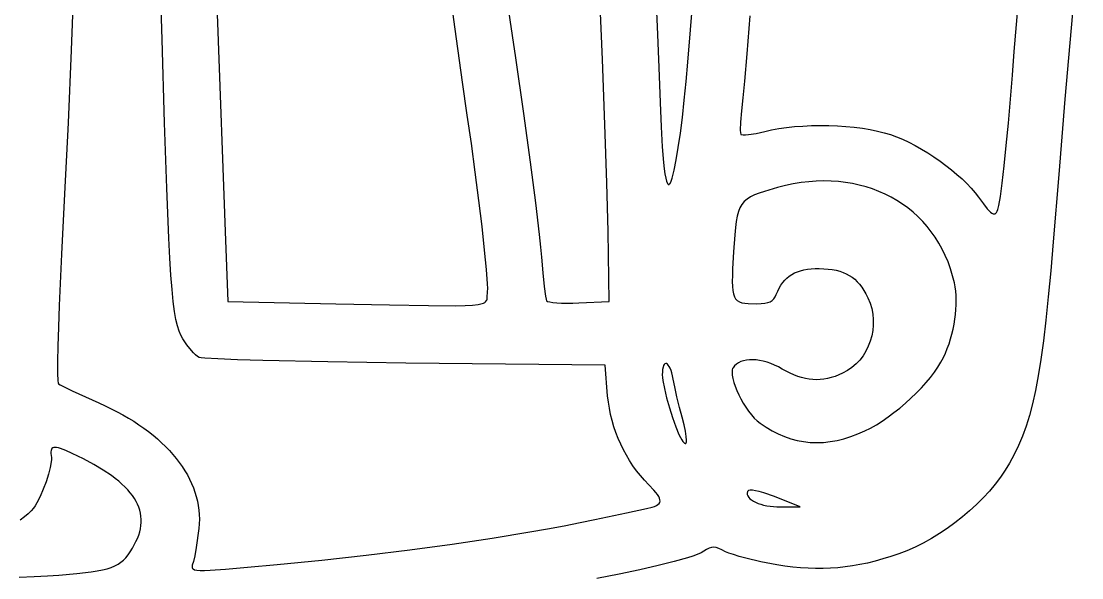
# Model space of a CAD drawing. Extents: x 45 to 4224, y -5292 to 395.
# Drawn here: x 3162 to 4155, y -4362 to -3841 of the extents above; entities that cross this region are included whole.
import ezdxf

# ---------------------------------------------------------------- set-up
doc = ezdxf.new("R2010")
doc.units = 0

msp = doc.modelspace()

# ---------------------------------------------------------------- linework, layer by layer
at = {"layer": 'Layer 1'}
for p, q in [((4154.87272, -3740.20377), (4143.561815, -3861.101995)), ((3785.976885, -3878.962545), (3796.295585, -3753.946545)), ((3343.246876, -3781.862336), (3345.742848, -3842.139205)), ((3211.3031, -3806.33441), (3208.835035, -3867.763205)), ((3293.85303, -3857.92781), (3292.35002, -3806.896154)), ((3755.261641, -3802.95207), (3757.358422, -3845.69982)), ((4091.571, -3869.04042), (4096.978419, -3804.696995)), ((3615.960626, -3816.795001), (3624.674043, -3875.043357)), ((3706.160171, -3876.69928), (3703.427008, -3812.58537)), ((3569.67962, -3857.13432), (3564.969821, -3823.040272)), ((3345.742848, -3842.139205), (3352.98582, -4037.71155)), ((3844.079831, -3835.615118), (3841.335037, -3871.371176)), ((3757.358422, -3845.69982), (3759.018024, -3883.945508)), ((3296.202509, -3935.714622), (3293.85303, -3857.92781)), ((3575.235873, -3897.76437), (3569.67962, -3857.13432)), ((4143.561815, -3861.101995), (4138.997742, -3913.687883)), ((3208.835035, -3867.763205), (3205.846068, -3935.814922)), ((3841.335037, -3871.371176), (3839.176251, -3896.783657)), ((4089.947858, -3891.232206), (4091.571, -3869.04042)), ((3624.674043, -3875.043357), (3632.238695, -3927.231595)), ((3708.474755, -3937.427339), (3706.160171, -3876.69928)), ((3784.41805, -3897.276238), (3785.976885, -3878.962545)), ((3759.018024, -3883.945508), (3760.179985, -3916.665945)), ((4088.110767, -3913.819292), (4089.947858, -3891.232206)), ((3579.6015, -3928.57182), (3575.235873, -3897.76437)), ((3782.733648, -3914.594623), (3784.41805, -3897.276238)), ((3839.176251, -3896.783657), (3837.570915, -3912.29902)), ((3760.179985, -3916.665945), (3761.129539, -3939.480049)), ((3780.946931, -3930.740969), (3782.733648, -3914.594623)), ((3837.570915, -3912.29902), (3836.256264, -3924.608329)), ((4086.143446, -3936.006379), (4088.110767, -3913.819292)), ((4138.997742, -3913.687883), (4133.243015, -3984.132995)), ((3583.431499, -3955.151648), (3579.6015, -3928.57182)), ((3632.238695, -3927.231595), (3638.556912, -3972.66674)), ((3779.081152, -3945.538545), (3780.946931, -3930.740969)), ((3836.256264, -3924.608329), (3835.3881, -3935.16892)), ((3205.846068, -3935.814922), (3202.708266, -4002.229633)), ((3298.286889, -3996.976835), (3296.202509, -3935.714622)), ((3710.249839, -3992.016225), (3708.474755, -3937.427339)), ((3761.129539, -3939.480049), (3762.195365, -3958.23859)), ((3835.3881, -3935.16892), (3835.115248, -3942.827386)), ((3864.502725, -3942.532399), (3871.281286, -3941.254667)), ((3871.281286, -3941.254667), (3878.470285, -3940.212967)), ((3878.470285, -3940.212967), (3885.99589, -3939.404392)), ((3885.99589, -3939.404392), (3893.784268, -3938.826036)), ((3893.784268, -3938.826036), (3901.761588, -3938.474991)), ((3901.761588, -3938.474991), (3909.854017, -3938.348352)), ((3909.854017, -3938.348352), (3917.987723, -3938.44321)), ((3917.987723, -3938.44321), (3926.088872, -3938.75666)), ((3926.088872, -3938.75666), (3934.083633, -3939.285794)), ((3934.083633, -3939.285794), (3941.898174, -3940.027705)), ((3941.898174, -3940.027705), (3949.458662, -3940.979488)), ((3949.458662, -3940.979488), (3956.691264, -3942.138234)), ((4084.129613, -3956.99817), (4086.143446, -3936.006379)), ((3777.159566, -3958.810621), (3779.081152, -3945.538545)), ((3835.115248, -3942.827386), (3835.248573, -3945.207882)), ((3835.248573, -3945.207882), (3835.586535, -3946.43032)), ((3835.586535, -3946.43032), (3835.844949, -3946.695711)), ((3835.844949, -3946.695711), (3836.314398, -3946.897733)), ((3836.314398, -3946.897733), (3837.837561, -3947.11865)), ((3837.837561, -3947.11865), (3840.058356, -3947.107023)), ((3840.058356, -3947.107023), (3842.879116, -3946.876804)), ((3842.879116, -3946.876804), (3849.929856, -3945.816404)), ((3849.929856, -3945.816404), (3858.208435, -3944.04907)), ((3858.208435, -3944.04907), (3864.502725, -3942.532399)), ((3956.691264, -3942.138234), (3963.522148, -3943.501038)), ((3963.522148, -3943.501038), (3969.877483, -3945.064992)), ((3969.877483, -3945.064992), (3975.683435, -3946.82719)), ((3975.683435, -3946.82719), (3981.341322, -3948.877744)), ((3981.341322, -3948.877744), (3987.125365, -3951.288159)), ((3987.125365, -3951.288159), (3992.994288, -3954.027624)), ((3587.098718, -3982.112828), (3583.431499, -3955.151648)), ((3762.195365, -3958.23859), (3763.382114, -3972.978774)), ((3775.205423, -3970.380467), (3777.159566, -3958.810621)), ((3992.994288, -3954.027624), (3998.906813, -3957.065327)), ((3998.906813, -3957.065327), (4004.821665, -3960.370455)), ((4004.821665, -3960.370455), (4010.697566, -3963.912196)), ((4082.152983, -3975.999367), (4084.129613, -3956.99817)), ((3773.241979, -3980.071352), (3775.205423, -3970.380467)), ((4010.697566, -3963.912196), (4016.49324, -3967.659738)), ((4016.49324, -3967.659738), (4022.16741, -3971.58227)), ((3638.556912, -3972.66674), (3643.531026, -4010.655814)), ((3763.382114, -3972.978774), (3764.022288, -3978.85361)), ((3764.022288, -3978.85361), (3764.694436, -3983.737808)), ((3771.292485, -3987.706545), (3773.241979, -3980.071352)), ((4022.16741, -3971.58227), (4027.6788, -3975.648979)), ((4027.6788, -3975.648979), (4032.986132, -3979.829053)), ((4032.986132, -3979.829053), (4038.048131, -3984.09168)), ((4080.297277, -3992.214673), (4082.152983, -3975.999367)), ((3590.477582, -4008.42287), (3587.098718, -3982.112828)), ((3764.694436, -3983.737808), (3765.399141, -3987.636019)), ((3765.399141, -3987.636019), (3766.136984, -3990.552895)), ((3766.136984, -3990.552895), (3766.908545, -3992.493086)), ((3769.431357, -3992.500058), (3770.343608, -3990.580017)), ((3770.343608, -3990.580017), (3771.292485, -3987.706545)), ((3899.233307, -3990.995949), (3892.059242, -3991.848366)), ((3906.323074, -3990.474906), (3899.233307, -3990.995949)), ((3913.320258, -3990.280878), (3906.323074, -3990.474906)), ((3920.216575, -3990.409505), (3913.320258, -3990.280878)), ((3927.003741, -3990.856426), (3920.216575, -3990.409505)), ((3933.673471, -3991.617281), (3927.003741, -3990.856426)), ((4038.048131, -3984.09168), (4042.823519, -3988.406048)), ((4042.823519, -3988.406048), (4047.271021, -3992.741345)), ((4133.243015, -3984.132995), (4128.172009, -4047.396483)), ((3300.250346, -4043.86781), (3298.286889, -3996.976835)), ((3711.3645, -4037.71262), (3710.249839, -3992.016225)), ((3766.908545, -3992.493086), (3767.307152, -3993.098379)), ((3767.307152, -3993.098379), (3767.714407, -3993.461243)), ((3767.714407, -3993.461243), (3768.130382, -3993.582263)), ((3768.130382, -3993.582263), (3768.55515, -3993.462017)), ((3768.55515, -3993.462017), (3768.988784, -3993.101089)), ((3768.988784, -3993.101089), (3769.431357, -3992.500058)), ((3857.759801, -3999.989982), (3852.723864, -4001.653161)), ((3870.1141, -3996.43747), (3857.759801, -3999.989982)), ((3877.491354, -3994.564767), (3870.1141, -3996.43747)), ((3884.809163, -3993.036519), (3877.491354, -3994.564767)), ((3892.059242, -3991.848366), (3884.809163, -3993.036519)), ((3940.217481, -3992.687711), (3933.673471, -3991.617281)), ((3946.627486, -3994.063354), (3940.217481, -3992.687711)), ((3952.895204, -3995.73985), (3946.627486, -3994.063354)), ((3959.012348, -3997.712841), (3952.895204, -3995.73985)), ((3964.970635, -3999.977964), (3959.012348, -3997.712841)), ((3970.76178, -4002.530861), (3964.970635, -3999.977964)), ((4047.271021, -3992.741345), (4051.349358, -3997.066759)), ((4051.349358, -3997.066759), (4055.017255, -4001.351478)), ((4078.64621, -4004.84879), (4080.297277, -3992.214673)), ((3202.708266, -4002.229633), (3199.7937, -4058.74741)), ((3593.442518, -4033.049282), (3590.477582, -4008.42287)), ((3643.531026, -4010.655814), (3647.063368, -4040.505841)), ((3838.858816, -4009.491838), (3836.677362, -4012.16367)), ((3841.49722, -4007.188005), (3838.858816, -4009.491838)), ((3844.649547, -4005.169038), (3841.49722, -4007.188005)), ((3848.37277, -4003.351801), (3844.649547, -4005.169038)), ((3852.723864, -4001.653161), (3848.37277, -4003.351801)), ((3976.3775, -4005.36717), (3970.76178, -4002.530861)), ((3981.80951, -4008.482532), (3976.3775, -4005.36717)), ((3987.049525, -4011.872587), (3981.80951, -4008.482532)), ((4055.017255, -4001.351478), (4058.233435, -4005.56469)), ((4058.233435, -4005.56469), (4062.714562, -4011.748804)), ((4077.2835, -4013.10642), (4078.64621, -4004.84879)), ((3833.45741, -4018.943872), (3832.304964, -4023.218512)), ((3834.895885, -4015.286637), (3833.45741, -4018.943872)), ((3836.677362, -4012.16367), (3834.895885, -4015.286637)), ((3992.089261, -4015.532974), (3987.049525, -4011.872587)), ((3996.920434, -4019.459333), (3992.089261, -4015.532974)), ((4001.53476, -4023.647305), (3996.920434, -4019.459333)), ((4062.714562, -4011.748804), (4066.400382, -4016.342323)), ((4066.400382, -4016.342323), (4067.975574, -4018.057144)), ((4067.975574, -4018.057144), (4069.388566, -4019.391755)), ((4069.388566, -4019.391755), (4070.651567, -4020.351972)), ((4070.651567, -4020.351972), (4071.776785, -4020.943606)), ((4071.776785, -4020.943606), (4072.77643, -4021.172472)), ((4073.66271, -4021.044382), (4074.447835, -4020.56515)), ((4074.447835, -4020.56515), (4075.144013, -4019.740589)), ((4075.144013, -4019.740589), (4075.763453, -4018.576512)), ((4075.763453, -4018.576512), (4076.318364, -4017.078733)), ((4076.318364, -4017.078733), (4077.283435, -4013.10532)), ((4077.283435, -4013.10532), (4077.2835, -4013.10642)), ((3831.381573, -4028.193689), (3830.630265, -4033.952539)), ((3832.304964, -4023.218512), (3831.381573, -4028.193689)), ((4005.923954, -4028.092528), (4001.53476, -4023.647305)), ((4010.079732, -4032.790642), (4005.923954, -4028.092528)), ((4072.77643, -4021.172472), (4073.66271, -4021.044382)), ((3352.98582, -4037.71155), (3355.36707, -4103.19595)), ((3595.867951, -4054.959575), (3593.442518, -4033.049282)), ((3647.063368, -4040.505841), (3648.258354, -4052.162157)), ((3711.36564, -4037.711295), (3711.3645, -4037.71262)), ((3712.55627, -4103.195695), (3711.36564, -4037.711295)), ((3829.994066, -4040.578196), (3828.8391, -4056.76247)), ((3830.630265, -4033.952539), (3829.994066, -4040.578196)), ((4013.993809, -4037.737289), (4010.079732, -4032.790642)), ((4017.657902, -4042.928106), (4013.993809, -4037.737289)), ((3301.231783, -4062.597009), (3300.250346, -4043.86781)), ((4021.063726, -4048.358735), (4017.657902, -4042.928106)), ((4024.202997, -4054.024815), (4021.063726, -4048.358735)), ((4128.172009, -4047.396483), (4125.797544, -4074.452666)), ((3199.7937, -4058.74741), (3197.573678, -4106.744421)), ((3597.628309, -4073.121256), (3595.867951, -4054.959575)), ((3648.258354, -4052.162157), (3649.05627, -4061.523845)), ((3828.8391, -4056.76247), (3827.98644, -4072.402591)), ((4027.06743, -4059.921985), (4024.202997, -4054.024815)), ((4029.648741, -4066.045886), (4027.06743, -4059.921985)), ((3302.237055, -4078.54091), (3301.231783, -4062.597009)), ((3649.05627, -4061.523845), (3650.358516, -4076.394251)), ((4031.938646, -4072.392157), (4029.648741, -4066.045886)), ((3303.284184, -4091.968683), (3302.237055, -4078.54091)), ((3598.598016, -4086.501835), (3597.628309, -4073.121256)), ((3650.358516, -4076.394251), (3651.735176, -4089.106645)), ((3827.747308, -4078.76838), (3827.673281, -4084.252247)), ((3827.98644, -4072.402591), (3827.747308, -4078.76838)), ((3878.850702, -4081.185732), (3881.070238, -4079.387775)), ((3881.070238, -4079.387775), (3883.45895, -4077.796782)), ((3883.45895, -4077.796782), (3886.019745, -4076.410428)), ((3886.019745, -4076.410428), (3888.755529, -4075.226388)), ((3888.755529, -4075.226388), (3891.66921, -4074.242336)), ((3891.66921, -4074.242336), (3894.763694, -4073.455947)), ((3894.763694, -4073.455947), (3898.041888, -4072.864896)), ((3898.041888, -4072.864896), (3901.506699, -4072.466858)), ((3901.506699, -4072.466858), (3905.161034, -4072.259508)), ((3905.161034, -4072.259508), (3909.0078, -4072.24052)), ((3909.0078, -4072.24052), (3913.3399, -4072.395452)), ((3913.3399, -4072.395452), (3917.415038, -4072.717235)), ((3917.415038, -4072.717235), (3921.246004, -4073.214588)), ((3921.246004, -4073.214588), (3924.845589, -4073.896233)), ((3924.845589, -4073.896233), (3928.226582, -4074.770889)), ((3928.226582, -4074.770889), (3931.401774, -4075.847277)), ((3931.401774, -4075.847277), (3934.383954, -4077.134117)), ((3934.383954, -4077.134117), (3937.185913, -4078.640131)), ((3937.185913, -4078.640131), (3939.820439, -4080.374038)), ((3939.820439, -4080.374038), (3942.300324, -4082.344558)), ((4033.928861, -4078.956438), (4031.938646, -4072.392157)), ((4035.6111, -4085.73437), (4033.928861, -4078.956438)), ((4125.797544, -4074.452666), (4123.482377, -4098.749151)), ((3598.747135, -4091.076557), (3598.598016, -4086.501835)), ((3651.735176, -4089.106645), (3652.963008, -4098.247164)), ((3827.673281, -4084.252247), (3827.794592, -4088.919884)), ((3827.794592, -4088.919884), (3828.141469, -4092.836985)), ((3871.606182, -4090.493699), (3873.178082, -4087.844636)), ((3873.178082, -4087.844636), (3874.907531, -4085.411837)), ((3874.907531, -4085.411837), (3876.797436, -4083.192977)), ((3876.797436, -4083.192977), (3878.850702, -4081.185732)), ((3942.300324, -4082.344558), (3944.638358, -4084.560413)), ((3944.638358, -4084.560413), (3946.84733, -4087.030323)), ((3946.84733, -4087.030323), (3948.94003, -4089.763009)), ((3948.94003, -4089.763009), (3950.929248, -4092.767189)), ((4036.332386, -4089.483758), (4035.6111, -4085.73437)), ((4036.860659, -4093.423831), (4036.332386, -4089.483758)), ((3304.391192, -4103.149497), (3303.284184, -4091.968683)), ((3598.111518, -4100.965665), (3598.390015, -4099.005513)), ((3598.390015, -4099.005513), (3598.65107, -4094.06783)), ((3598.65107, -4094.06783), (3598.6515, -4094.06882)), ((3598.6515, -4094.06882), (3598.747135, -4091.076557)), ((3652.963008, -4098.247164), (3653.451351, -4101.036138)), ((3828.141469, -4092.836985), (3828.744145, -4096.069245)), ((3828.744145, -4096.069245), (3829.632849, -4098.682357)), ((3829.632849, -4098.682357), (3830.837812, -4100.742015)), ((3866.573167, -4100.660514), (3867.829676, -4098.762181)), ((3867.829676, -4098.762181), (3868.9234, -4096.44992)), ((3868.9234, -4096.44992), (3870.188924, -4093.361352)), ((3870.188924, -4093.361352), (3871.606182, -4090.493699)), ((3950.929248, -4092.767189), (3952.827775, -4096.051586)), ((3952.827775, -4096.051586), (3954.6484, -4099.62492)), ((3954.6484, -4099.62492), (3956.687516, -4104.604082)), ((4037.198243, -4097.531336), (4036.860659, -4093.423831)), ((4037.347464, -4101.783017), (4037.198243, -4097.531336)), ((4123.482377, -4098.749151), (4121.190466, -4120.503945)), ((3197.573678, -4106.744421), (3196.821786, -4127.171044)), ((3305.576101, -4112.352525), (3304.391192, -4103.149497)), ((3355.36707, -4103.19595), (3456.57007, -4105.18033)), ((3456.57007, -4105.18033), (3506.707437, -4106.232979)), ((3506.707437, -4106.232979), (3543.343257, -4106.904256)), ((3543.343257, -4106.904256), (3568.602984, -4107.036031)), ((3568.602984, -4107.036031), (3577.631016, -4106.850189)), ((3577.631016, -4106.850189), (3584.61207, -4106.470174)), ((3584.61207, -4106.470174), (3589.811827, -4105.876218)), ((3589.811827, -4105.876218), (3593.495968, -4105.048555)), ((3593.495968, -4105.048555), (3594.852709, -4104.540907)), ((3594.852709, -4104.540907), (3595.930176, -4103.96742)), ((3595.930176, -4103.96742), (3596.761581, -4103.325622)), ((3596.761581, -4103.325622), (3597.380132, -4102.613045)), ((3597.380132, -4102.613045), (3597.819042, -4101.827216)), ((3597.819042, -4101.827216), (3598.111518, -4100.965665)), ((3653.451351, -4101.036138), (3653.81877, -4102.401945)), ((3653.81877, -4102.401945), (3654.821812, -4102.975553)), ((3654.821812, -4102.975553), (3656.85735, -4103.493351)), ((3656.85735, -4103.493351), (3659.80446, -4103.936734)), ((3659.80446, -4103.936734), (3663.542219, -4104.2871)), ((3663.542219, -4104.2871), (3667.949703, -4104.525845)), ((3667.949703, -4104.525845), (3672.905988, -4104.634367)), ((3672.905988, -4104.634367), (3678.290152, -4104.594061)), ((3678.290152, -4104.594061), (3683.98127, -4104.386325)), ((3683.98127, -4104.386325), (3712.55627, -4103.195695)), ((3830.837812, -4100.742015), (3832.389266, -4102.313912)), ((3832.389266, -4102.313912), (3834.317441, -4103.463743)), ((3834.317441, -4103.463743), (3836.652567, -4104.2572)), ((3836.652567, -4104.2572), (3839.424875, -4104.759977)), ((3839.424875, -4104.759977), (3842.664596, -4105.037769)), ((3842.664596, -4105.037769), (3850.6672, -4105.18117)), ((3850.6672, -4105.18117), (3854.756082, -4105.082726)), ((3854.756082, -4105.082726), (3858.151989, -4104.765691)), ((3858.151989, -4104.765691), (3860.943286, -4104.197508)), ((3860.943286, -4104.197508), (3863.218337, -4103.345621)), ((3863.218337, -4103.345621), (3865.06551, -4102.177475)), ((3865.06551, -4102.177475), (3866.573167, -4100.660514)), ((3956.687516, -4104.604082), (3958.199339, -4109.692537)), ((3958.199339, -4109.692537), (3959.196078, -4114.850754)), ((4037.090122, -4110.625891), (4037.310648, -4106.15562)), ((4037.310648, -4106.15562), (4037.347464, -4101.783017)), ((3306.856933, -4119.846935), (3305.576101, -4112.352525)), ((3308.25171, -4125.901898), (3306.856933, -4119.846935)), ((3959.196078, -4114.850754), (3959.689942, -4120.0392)), ((3959.689942, -4120.0392), (3959.693139, -4125.218343)), ((4035.349532, -4124.390168), (4036.107238, -4119.76642)), ((4036.107238, -4119.76642), (4036.688209, -4115.170576)), ((4036.688209, -4115.170576), (4037.090122, -4110.625891)), ((3196.821786, -4127.171044), (3196.321043, -4144.769947)), ((3309.778454, -4130.786585), (3308.25171, -4125.901898)), ((3959.693139, -4125.218343), (3959.217878, -4130.348651)), ((4033.313221, -4133.628362), (4034.417417, -4129.018567)), ((4034.417417, -4129.018567), (4035.349532, -4124.390168)), ((4121.190466, -4120.503945), (4118.885765, -4139.935054)), ((3311.455186, -4134.770165), (3309.778454, -4130.786585)), ((3313.29993, -4138.12181), (3311.455186, -4134.770165)), ((3317.169457, -4143.752471), (3313.29993, -4138.12181)), ((3958.276366, -4135.390591), (3956.880813, -4140.304632)), ((3959.217878, -4130.348651), (3958.276366, -4135.390591)), ((4030.597883, -4142.699121), (4032.039267, -4138.196298)), ((4032.039267, -4138.196298), (4033.313221, -4133.628362)), ((4118.885765, -4139.935054), (4116.532229, -4157.260485)), ((3196.321043, -4144.769947), (3196.080748, -4159.206284)), ((3321.336636, -4148.93665), (3317.169457, -4143.752471)), ((3323.39232, -4151.175273), (3321.336636, -4148.93665)), ((3952.776415, -4149.590888), (3950.091987, -4153.884038)), ((3955.043426, -4145.051242), (3952.776415, -4149.590888)), ((3956.880813, -4140.304632), (3955.043426, -4145.051242)), ((4027.222123, -4151.416412), (4028.991393, -4147.113577)), ((4028.991393, -4147.113577), (4030.597883, -4142.699121)), ((3196.080748, -4159.206284), (3196.110205, -4170.145205)), ((3325.354987, -4153.079034), (3323.39232, -4151.175273)), ((3327.168827, -4154.573517), (3325.354987, -4153.079034)), ((3328.77803, -4155.58431), (3327.168827, -4154.573517)), ((3330.412346, -4155.890784), (3328.77803, -4155.58431)), ((3333.908745, -4156.212954), (3330.412346, -4155.890784)), ((3346.085499, -4156.892757), (3333.908745, -4156.212954)), ((3364.503706, -4157.600466), (3346.085499, -4156.892757)), ((3388.35878, -4158.312826), (3364.503706, -4157.600466)), ((3449.161186, -4159.658482), (3388.35878, -4158.312826)), ((3522.05603, -4160.74369), (3449.161186, -4159.658482)), ((3835.802902, -4159.37945), (3833.563599, -4160.4352)), ((3838.272422, -4158.574847), (3835.802902, -4159.37945)), ((3840.95065, -4158.021393), (3838.272422, -4158.574847)), ((3843.816075, -4157.719087), (3840.95065, -4158.021393)), ((3846.847188, -4157.667929), (3843.816075, -4157.719087)), ((3850.022477, -4157.867918), (3846.847188, -4157.667929)), ((3853.320433, -4158.319055), (3850.022477, -4157.867918)), ((3856.719546, -4159.021339), (3853.320433, -4158.319055)), ((3860.198305, -4159.974771), (3856.719546, -4159.021339)), ((3947.002352, -4157.891159), (3943.519717, -4161.57272)), ((3950.091987, -4153.884038), (3947.002352, -4157.891159)), ((4023.007175, -4160.004942), (4025.2924, -4155.58437)), ((4025.2924, -4155.58437), (4027.222123, -4151.416412)), ((4116.532229, -4157.260485), (4114.093815, -4172.698245)), ((3708.58703, -4162.72807), (3522.05603, -4160.74369)), ((3710.96828, -4191.30307), (3708.58703, -4162.72807)), ((3762.245432, -4169.027424), (3762.16443, -4171.85622)), ((3762.477587, -4166.638716), (3762.245432, -4169.027424)), ((3762.844616, -4164.683702), (3762.477587, -4166.638716)), ((3763.330243, -4163.155986), (3762.844616, -4164.683702)), ((3763.918187, -4162.049175), (3763.330243, -4163.155986)), ((3764.592173, -4161.356872), (3763.918187, -4162.049175)), ((3765.335922, -4161.072683), (3764.592173, -4161.356872)), ((3766.133155, -4161.190214), (3765.335922, -4161.072683)), ((3766.967596, -4161.703069), (3766.133155, -4161.190214)), ((3767.822965, -4162.604853), (3766.967596, -4161.703069)), ((3768.682986, -4163.889173), (3767.822965, -4162.604853)), ((3769.53138, -4165.549632), (3768.682986, -4163.889173)), ((3770.351869, -4167.579836), (3769.53138, -4165.549632)), ((3771.128176, -4169.97339), (3770.351869, -4167.579836)), ((3827.715787, -4166.953318), (3827.44991, -4169.312962)), ((3827.44991, -4169.312962), (3827.611914, -4172.117928)), ((3828.019354, -4165.962474), (3827.715787, -4166.953318)), ((3828.4421, -4165.10934), (3828.019354, -4165.962474)), ((3829.861688, -4163.300145), (3828.4421, -4165.10934)), ((3831.576024, -4161.742098), (3829.861688, -4163.300145)), ((3833.563599, -4160.4352), (3831.576024, -4161.742098)), ((3863.7352, -4161.17935), (3860.198305, -4159.974771)), ((3867.308721, -4162.635076), (3863.7352, -4161.17935)), ((3870.897358, -4164.34195), (3867.308721, -4162.635076)), ((3874.4796, -4166.29997), (3870.897358, -4164.34195)), ((3878.177736, -4168.406915), (3874.4796, -4166.29997)), ((3881.833432, -4170.263294), (3878.177736, -4168.406915)), ((3935.424282, -4167.801033), (3930.8359, -4170.26872)), ((3939.656291, -4164.889189), (3935.424282, -4167.801033)), ((3943.519717, -4161.57272), (3939.656291, -4164.889189)), ((4013.206316, -4174.181706), (4016.918205, -4169.346049)), ((4016.918205, -4169.346049), (4020.200467, -4164.606314)), ((4020.200467, -4164.606314), (4023.007175, -4160.004942)), ((3196.110205, -4170.145205), (3196.418715, -4177.251863)), ((3196.418715, -4177.251863), (3196.680522, -4179.263454)), ((3196.680522, -4179.263454), (3197.01558, -4180.19141)), ((3762.16443, -4171.85622), (3762.299693, -4174.195027)), ((3762.299693, -4174.195027), (3762.688427, -4177.13496)), ((3762.688427, -4177.13496), (3764.123993, -4184.469393)), ((3771.844022, -4172.7239), (3771.128176, -4169.97339)), ((3772.48313, -4175.82497), (3771.844022, -4172.7239)), ((3773.841184, -4183.136198), (3772.48313, -4175.82497)), ((3827.611914, -4172.117928), (3828.169243, -4175.297871)), ((3828.169243, -4175.297871), (3829.08934, -4178.782446)), ((3829.08934, -4178.782446), (3830.33965, -4182.501309)), ((3885.450758, -4171.869689), (3881.833432, -4170.263294)), ((3889.033783, -4173.22668), (3885.450758, -4171.869689)), ((3892.586576, -4174.334849), (3889.033783, -4173.22668)), ((3896.113208, -4175.194777), (3892.586576, -4174.334849)), ((3899.617747, -4175.807046), (3896.113208, -4175.194777)), ((3903.104263, -4176.172237), (3899.617747, -4175.807046)), ((3906.576825, -4176.290932), (3903.104263, -4176.172237)), ((3910.039503, -4176.163711), (3906.576825, -4176.290932)), ((3913.496367, -4175.791156), (3910.039503, -4176.163711)), ((3916.951486, -4175.173849), (3913.496367, -4175.791156)), ((3920.408929, -4174.31237), (3916.951486, -4175.173849)), ((3923.872766, -4173.207302), (3920.408929, -4174.31237)), ((3927.347067, -4171.859225), (3923.872766, -4173.207302)), ((3930.8359, -4170.26872), (3927.347067, -4171.859225)), ((4004.677369, -4183.971033), (4009.110728, -4179.070847)), ((4009.110728, -4179.070847), (4013.206316, -4174.181706)), ((4114.093815, -4172.698245), (4111.534477, -4186.466341)), ((3197.01558, -4180.19141), (3198.440301, -4181.072752)), ((3198.440301, -4181.072752), (3201.120758, -4182.479643)), ((3201.120758, -4182.479643), (3209.61636, -4186.591022)), ((3209.61636, -4186.591022), (3234.71868, -4198.05081)), ((3764.123993, -4184.469393), (3766.266489, -4193.161887)), ((3775.906173, -4192.344945), (3773.841184, -4183.136198)), ((3830.33965, -4182.501309), (3831.887616, -4186.384115)), ((3831.887616, -4186.384115), (3833.700683, -4190.36052)), ((3994.98105, -4193.634782), (3999.952167, -4188.839824)), ((3999.952167, -4188.839824), (4004.677369, -4183.971033)), ((4111.534477, -4186.466341), (4108.818171, -4198.78278)), ((3234.71868, -4198.05081), (3240.58775, -4200.701395)), ((3711.684031, -4197.231488), (3710.96828, -4191.30307)), ((3712.638723, -4203.104678), (3711.684031, -4197.231488)), ((3766.266489, -4193.161887), (3768.91128, -4202.514807)), ((3778.343233, -4202.223404), (3775.906173, -4192.344945)), ((3833.700683, -4190.36052), (3835.746293, -4194.360178)), ((3835.746293, -4194.360178), (3837.991892, -4198.312746)), ((3837.991892, -4198.312746), (3840.404924, -4202.147878)), ((3984.484781, -4202.833443), (3989.809945, -4198.313469)), ((3989.809945, -4198.313469), (3994.98105, -4193.634782)), ((4108.818171, -4198.78278), (4105.908853, -4209.865569)), ((3240.58775, -4200.701395), (3246.287354, -4203.442527)), ((3246.287354, -4203.442527), (3251.815456, -4206.271736)), ((3251.815456, -4206.271736), (3257.170023, -4209.18655)), ((3257.170023, -4209.18655), (3262.349019, -4212.184499)), ((3713.829447, -4208.91392), (3712.638723, -4203.104678)), ((3715.253297, -4214.650493), (3713.829447, -4208.91392)), ((3768.91128, -4202.514807), (3771.853727, -4211.830524)), ((3780.8175, -4211.54377), (3778.343233, -4202.223404)), ((3840.404924, -4202.147878), (3842.952831, -4205.795229)), ((3842.952831, -4205.795229), (3845.603058, -4209.184456)), ((3845.603058, -4209.184456), (3848.32305, -4212.245213)), ((3973.555984, -4211.227503), (3979.051485, -4207.152268)), ((3979.051485, -4207.152268), (3984.484781, -4202.833443)), ((3262.349019, -4212.184499), (3267.350409, -4215.263113)), ((3267.350409, -4215.263113), (3272.172159, -4218.41992)), ((3272.172159, -4218.41992), (3276.812235, -4221.652449)), ((3716.907366, -4220.305677), (3715.253297, -4214.650493)), ((3771.853727, -4211.830524), (3774.889193, -4220.411403)), ((3780.817505, -4211.54372), (3780.8175, -4211.54377)), ((3782.623595, -4218.535551), (3780.817505, -4211.54372)), ((3783.880882, -4224.541393), (3782.623595, -4218.535551)), ((3848.32305, -4212.245213), (3851.080249, -4214.907156)), ((3851.080249, -4214.907156), (3853.8421, -4217.09994)), ((3853.8421, -4217.09994), (3859.394773, -4220.895049)), ((3957.155538, -4221.567282), (3962.562083, -4218.477449)), ((3962.562083, -4218.477449), (3968.044208, -4215.01671)), ((3968.044208, -4215.01671), (3973.555984, -4211.227503)), ((4105.908853, -4209.865569), (4102.770477, -4219.932714)), ((3276.812235, -4221.652449), (3281.2686, -4224.95823)), ((3281.2686, -4224.95823), (3285.539221, -4228.334792)), ((3285.539221, -4228.334792), (3289.622063, -4231.779664)), ((3718.788747, -4225.87075), (3716.907366, -4220.305677)), ((3720.894533, -4231.336992), (3718.788747, -4225.87075)), ((3774.889193, -4220.411403), (3777.813039, -4227.559812)), ((3777.813039, -4227.559812), (3779.169157, -4230.378831)), ((3784.598667, -4229.431021), (3783.880882, -4224.541393)), ((3784.786253, -4233.074212), (3784.598667, -4229.431021)), ((3859.394773, -4220.895049), (3865.037553, -4224.243676)), ((3865.037553, -4224.243676), (3870.767534, -4227.14582)), ((3870.767534, -4227.14582), (3876.581811, -4229.601481)), ((3938.721386, -4229.6015), (3945.271084, -4227.145838)), ((3945.271084, -4227.145838), (3951.8702, -4224.24369)), ((3951.8702, -4224.24369), (3951.8705, -4224.24377)), ((3951.8705, -4224.24377), (3957.155538, -4221.567282)), ((4099.367001, -4229.202222), (4095.662377, -4237.8921)), ((4102.770477, -4219.932714), (4099.367001, -4229.202222)), ((3289.622063, -4231.779664), (3293.515091, -4235.290375)), ((3293.515091, -4235.290375), (3297.21627, -4238.864455)), ((3297.21627, -4238.864455), (3300.723566, -4242.499433)), ((3723.221818, -4236.695682), (3720.894533, -4231.336992)), ((3725.767693, -4241.938101), (3723.221818, -4236.695682)), ((3779.169157, -4230.378831), (3780.42063, -4232.57812)), ((3780.42063, -4232.57812), (3781.401772, -4234.129576)), ((3781.401772, -4234.129576), (3782.260828, -4235.22292)), ((3782.260828, -4235.22292), (3782.996635, -4235.874431)), ((3782.996635, -4235.874431), (3783.608032, -4236.100386)), ((3783.608032, -4236.100386), (3784.093854, -4235.917064)), ((3784.093854, -4235.917064), (3784.452941, -4235.340742)), ((3784.452941, -4235.340742), (3784.684128, -4234.387699)), ((3784.684128, -4234.387699), (3784.786253, -4233.074212)), ((3876.581811, -4229.601481), (3882.477476, -4231.61066)), ((3882.477476, -4231.61066), (3888.451623, -4233.173356)), ((3888.451623, -4233.173356), (3894.501346, -4234.289568)), ((3894.501346, -4234.289568), (3900.623738, -4234.959296)), ((3900.623738, -4234.959296), (3906.815892, -4235.182541)), ((3906.815892, -4235.182541), (3913.074904, -4234.959302)), ((3913.074904, -4234.959302), (3919.397865, -4234.289578)), ((3919.397865, -4234.289578), (3925.78187, -4233.17337)), ((3925.78187, -4233.17337), (3932.224013, -4231.610678)), ((3932.224013, -4231.610678), (3938.721386, -4229.6015)), ((4095.662377, -4237.8921), (4091.620564, -4246.220356)), ((3189.958231, -4242.599241), (3189.795645, -4243.892573)), ((3189.795645, -4243.892573), (3189.801655, -4245.430077)), ((3189.801655, -4245.430077), (3190.2683, -4249.2469)), ((3190.302202, -4241.547754), (3189.958231, -4242.599241)), ((3190.2683, -4249.2469), (3190.364516, -4250.967628)), ((3190.840348, -4240.735788), (3190.302202, -4241.547754)), ((3191.585459, -4240.161017), (3190.840348, -4240.735788)), ((3192.550325, -4239.821115), (3191.585459, -4240.161017)), ((3193.747735, -4239.713757), (3192.550325, -4239.821115)), ((3195.19048, -4239.836618), (3193.747735, -4239.713757)), ((3196.891348, -4240.187372), (3195.19048, -4239.836618)), ((3198.863131, -4240.763694), (3196.891348, -4240.187372)), ((3203.670598, -4242.583739), (3198.863131, -4240.763694)), ((3209.7152, -4245.27815), (3203.670598, -4242.583739)), ((3220.385294, -4250.484139), (3209.7152, -4245.27815)), ((3300.723566, -4242.499433), (3304.034943, -4246.192837)), ((3304.034943, -4246.192837), (3307.148368, -4249.942197)), ((3728.529252, -4247.055526), (3725.767693, -4241.938101)), ((3731.503588, -4252.039238), (3728.529252, -4247.055526)), ((4091.620564, -4246.220356), (4087.205515, -4254.404995)), ((3189.282317, -4258.468042), (3187.610328, -4264.852923)), ((3190.219467, -4253.115656), (3189.282317, -4258.468042)), ((3190.364516, -4250.967628), (3190.219467, -4253.115656)), ((3230.075214, -4255.690706), (3220.385294, -4250.484139)), ((3238.790774, -4260.907736), (3230.075214, -4255.690706)), ((3307.148368, -4249.942197), (3310.061804, -4253.745043)), ((3310.061804, -4253.745043), (3312.773218, -4257.598903)), ((3312.773218, -4257.598903), (3315.280575, -4261.501307)), ((3734.687794, -4256.880515), (3731.503588, -4252.039238)), ((3738.078963, -4261.570638), (3734.687794, -4256.880515)), ((4087.205515, -4254.404995), (4083.216797, -4261.022716)), ((3187.610328, -4264.852923), (3185.35698, -4271.819162)), ((3246.537788, -4266.145111), (3238.790774, -4260.907736)), ((3250.049906, -4268.774517), (3246.537788, -4266.145111)), ((3253.322068, -4271.412715), (3250.049906, -4268.774517)), ((3315.280575, -4261.501307), (3317.581839, -4265.449784)), ((3317.581839, -4265.449784), (3319.674977, -4269.441862)), ((3741.674189, -4266.100885), (3738.078963, -4261.570638)), ((3745.470563, -4270.462536), (3741.674189, -4266.100885)), ((4078.717648, -4267.609625), (4073.746439, -4274.134909)), ((4083.216797, -4261.022716), (4078.717648, -4267.609625)), ((3182.675754, -4278.915626), (3179.720128, -4285.691177)), ((3185.35698, -4271.819162), (3182.675754, -4278.915626)), ((3256.355, -4274.060942), (3253.322068, -4271.412715)), ((3259.14943, -4276.720432), (3256.355, -4274.060942)), ((3261.706083, -4279.392421), (3259.14943, -4276.720432)), ((3319.674977, -4269.441862), (3321.557953, -4273.475072)), ((3321.557953, -4273.475072), (3323.228733, -4277.546942)), ((3323.228733, -4277.546942), (3324.685282, -4281.655002)), ((3749.46518, -4274.64687), (3745.470563, -4270.462536)), ((3754.26335, -4279.687646), (3749.46518, -4274.64687)), ((4073.746439, -4274.134909), (4068.341538, -4280.567758)), ((3179.720128, -4285.691177), (3176.643584, -4291.69468)), ((3264.025686, -4282.078145), (3261.706083, -4279.392421)), ((3266.108966, -4284.778839), (3264.025686, -4282.078145)), ((3267.95665, -4287.495737), (3266.108966, -4284.778839)), ((3269.569464, -4290.230077), (3267.95665, -4287.495737)), ((3324.685282, -4281.655002), (3325.925564, -4285.796781)), ((3325.925564, -4285.796781), (3326.947547, -4289.969807)), ((3756.129327, -4281.878694), (3754.26335, -4279.687646)), ((3757.638346, -4283.86801), (3756.129327, -4281.878694)), ((3758.789247, -4285.668966), (3757.638346, -4283.86801)), ((3759.580866, -4287.294933), (3758.789247, -4285.668966)), ((3760.012042, -4288.759282), (3759.580866, -4287.294933)), ((3760.08161, -4290.075384), (3760.012042, -4288.759282)), ((3841.9371, -4280.99687), (3841.626362, -4282.404342)), ((3841.626362, -4282.404342), (3841.720833, -4283.792048)), ((3841.720833, -4283.792048), (3842.197838, -4285.149524)), ((3842.252871, -4280.531491), (3841.9371, -4280.99687)), ((3842.197838, -4285.149524), (3843.034705, -4286.466305)), ((3842.75177, -4280.175988), (3842.252871, -4280.531491)), ((3844.287327, -4279.787639), (3842.75177, -4280.175988)), ((3843.034705, -4286.466305), (3844.20876, -4287.731927)), ((3844.20876, -4287.731927), (3845.697331, -4288.935925)), ((3846.520517, -4279.81787), (3844.287327, -4279.787639)), ((3845.697331, -4288.935925), (3847.477744, -4290.067834)), ((3849.428087, -4280.252727), (3846.520517, -4279.81787)), ((3852.986785, -4281.078259), (3849.428087, -4280.252727)), ((3857.173355, -4282.280512), (3852.986785, -4281.078259)), ((3867.3371, -4285.75937), (3857.173355, -4282.280512)), ((3891.1496, -4295.28437), (3867.3371, -4285.75937)), ((3867.3371, -4285.75937), (3867.3371, -4285.75937)), ((4062.541317, -4286.877357), (4056.384145, -4293.032897)), ((4068.341538, -4280.567758), (4062.541317, -4286.877357)), ((3173.5996, -4296.475), (3171.424541, -4299.00818)), ((3175.107929, -4294.265934), (3173.5996, -4296.475)), ((3176.643584, -4291.69468), (3175.107929, -4294.265934)), ((3270.948136, -4292.983093), (3269.569464, -4290.230077)), ((3272.093392, -4295.75602), (3270.948136, -4292.983093)), ((3273.005958, -4298.550094), (3272.093392, -4295.75602)), ((3273.686561, -4301.366551), (3273.005958, -4298.550094)), ((3326.947547, -4289.969807), (3327.749193, -4294.171611)), ((3327.749193, -4294.171611), (3328.32847, -4298.399722)), ((3328.32847, -4298.399722), (3328.683342, -4302.651667)), ((3728.629262, -4300.840576), (3747.4808, -4296.87187)), ((3747.4808, -4296.87187), (3752.840172, -4295.607606)), ((3752.840172, -4295.607606), (3754.964659, -4294.900188)), ((3754.964659, -4294.900188), (3756.720564, -4294.12475)), ((3756.720564, -4294.12475), (3758.109049, -4293.267922)), ((3758.109049, -4293.267922), (3759.131276, -4292.316333)), ((3759.131276, -4292.316333), (3759.788409, -4291.25661)), ((3759.788409, -4291.25661), (3760.08161, -4290.075384)), ((3847.477744, -4290.067834), (3849.527326, -4291.11719)), ((3849.527326, -4291.11719), (3851.823405, -4292.073528)), ((3851.823405, -4292.073528), (3854.343306, -4292.926384)), ((3854.343306, -4292.926384), (3857.064357, -4293.665293)), ((3857.064357, -4293.665293), (3859.963885, -4294.27979)), ((3859.963885, -4294.27979), (3863.019216, -4294.759411)), ((3863.019216, -4294.759411), (3866.207678, -4295.093691)), ((3866.207678, -4295.093691), (3869.506597, -4295.272166)), ((3869.506597, -4295.272166), (3872.8933, -4295.28437)), ((3872.8933, -4295.28437), (3891.1496, -4295.28437)), ((4056.384145, -4293.032897), (4049.908392, -4299.003563)), ((3165.102457, -4304.707061), (3161.197275, -4307.686725)), ((3168.551853, -4301.783206), (3165.102457, -4304.707061)), ((3171.424541, -4299.00818), (3168.551853, -4301.783206)), ((3274.135929, -4304.206626), (3273.686561, -4301.366551)), ((3274.354787, -4307.071554), (3274.135929, -4304.206626)), ((3274.343862, -4309.96257), (3274.354787, -4307.071554)), ((3328.683342, -4302.651667), (3328.811774, -4306.924978)), ((3328.811774, -4306.924978), (3328.711732, -4311.217182)), ((3685.172143, -4310.100385), (3699.0621, -4307.19057)), ((3699.0621, -4307.19057), (3728.629262, -4300.840576)), ((4043.152427, -4304.758545), (4036.154622, -4310.26703)), ((4049.908392, -4299.003563), (4043.152427, -4304.758545)), ((3272.939661, -4318.804507), (3273.635573, -4315.827812)), ((3273.635573, -4315.827812), (3274.103882, -4312.880911)), ((3274.103882, -4312.880911), (3274.343862, -4309.96257)), ((3328.38118, -4315.52581), (3325.80149, -4333.53401)), ((3328.711732, -4311.217182), (3328.38118, -4315.52581)), ((3638.10485, -4318.842604), (3654.624916, -4315.936285)), ((3654.624916, -4315.936285), (3670.336881, -4313.018918)), ((3670.336881, -4313.018918), (3685.172143, -4310.100385)), ((4028.953346, -4315.498206), (4021.586969, -4320.421261)), ((4036.154622, -4310.26703), (4028.953346, -4315.498206)), ((3267.894523, -4331.033948), (3269.493578, -4327.925718)), ((3269.493578, -4327.925718), (3270.867937, -4324.852225)), ((3270.867937, -4324.852225), (3272.016873, -4321.812233)), ((3272.016873, -4321.812233), (3272.939661, -4318.804507)), ((3565.3156, -4330.159745), (3602.914819, -4324.582567)), ((3602.914819, -4324.582567), (3638.10485, -4318.842604)), ((4014.09386, -4325.005383), (4006.512391, -4329.219759)), ((4021.586969, -4320.421261), (4014.09386, -4325.005383)), ((3262.079474, -4340.331256), (3264.079555, -4337.423879)), ((3264.079555, -4337.423879), (3266.0715, -4334.17815)), ((3266.0715, -4334.17815), (3267.894523, -4331.033948)), ((3325.80149, -4333.53401), (3324.474438, -4341.142876)), ((3485.08485, -4340.509498), (3525.856006, -4335.495076)), ((3525.856006, -4335.495076), (3565.3156, -4330.159745)), ((3798.42932, -4338.377101), (3794.955417, -4339.88566)), ((3801.059015, -4336.95502), (3798.42932, -4338.377101)), ((3803.686753, -4335.262875), (3801.059015, -4336.95502)), ((3806.007535, -4334.059073), (3803.686753, -4335.262875)), ((3808.160887, -4333.348263), (3806.007535, -4334.059073)), ((3810.286335, -4333.135098), (3808.160887, -4333.348263)), ((3812.523406, -4333.424228), (3810.286335, -4333.135098)), ((3815.011625, -4334.220303), (3812.523406, -4333.424228)), ((3817.890519, -4335.527975), (3815.011625, -4334.220303)), ((3821.299615, -4337.351895), (3817.890519, -4335.527975)), ((3824.372295, -4338.645608), (3821.299615, -4337.351895)), ((3828.691409, -4340.111405), (3824.372295, -4338.645608)), ((3991.237848, -4336.416027), (3983.621515, -4339.336295)), ((3998.88093, -4333.033578), (3991.237848, -4336.416027)), ((4006.512391, -4329.219759), (3998.88093, -4333.033578)), ((3252.718792, -4349.065597), (3255.390916, -4347.267453)), ((3255.390916, -4347.267453), (3257.799105, -4345.228626)), ((3257.799105, -4345.228626), (3260.007307, -4342.924699)), ((3260.007307, -4342.924699), (3262.079474, -4340.331256)), ((3323.2218, -4346.48211), (3322.203258, -4350.003592)), ((3324.474438, -4341.142876), (3323.2218, -4346.48211)), ((3401.8031, -4349.25937), (3443.550944, -4345.12395)), ((3443.550944, -4345.12395), (3485.08485, -4340.509498)), ((3773.360411, -4346.65386), (3758.463152, -4350.386776)), ((3785.623524, -4343.136047), (3773.360411, -4346.65386)), ((3790.674441, -4341.474155), (3785.623524, -4343.136047)), ((3794.955417, -4339.88566), (3790.674441, -4341.474155)), ((3834.05232, -4341.698126), (3828.691409, -4340.111405)), ((3840.25039, -4343.354611), (3834.05232, -4341.698126)), ((3854.339459, -4346.672235), (3840.25039, -4343.354611)), ((3869.321515, -4349.654995), (3854.339459, -4346.672235)), ((3954.265174, -4347.924914), (3947.2313, -4349.419491)), ((3961.396716, -4346.172212), (3954.265174, -4347.924914)), ((3968.650342, -4344.15848), (3961.396716, -4346.172212)), ((3976.050469, -4341.88081), (3968.650342, -4344.15848)), ((3983.621515, -4339.336295), (3976.050469, -4341.88081)), ((3197.4121, -4359.18125), (3214.166121, -4357.716223)), ((3214.166121, -4357.716223), (3227.562202, -4356.167482)), ((3227.562202, -4356.167482), (3233.160889, -4355.300675)), ((3233.160889, -4355.300675), (3238.11194, -4354.339688)), ((3238.11194, -4354.339688), (3242.479307, -4353.260104)), ((3242.479307, -4353.260104), (3246.326937, -4352.037505)), ((3246.326937, -4352.037505), (3249.718783, -4350.647475)), ((3249.718783, -4350.647475), (3252.718792, -4349.065597)), ((3322.203258, -4350.003592), (3322.016641, -4351.397787)), ((3322.016641, -4351.397787), (3322.217211, -4352.553043)), ((3322.217211, -4352.553043), (3322.503022, -4353.042341)), ((3322.503022, -4353.042341), (3322.934028, -4353.473431)), ((3322.934028, -4353.473431), (3324.296156, -4354.163019)), ((3324.296156, -4354.163019), (3326.432655, -4354.625877)), ((3326.432655, -4354.625877), (3329.472588, -4354.866075)), ((3329.472588, -4354.866075), (3333.545016, -4354.887682)), ((3333.545016, -4354.887682), (3338.779002, -4354.694768)), ((3338.779002, -4354.694768), (3353.247895, -4353.681654)), ((3353.247895, -4353.681654), (3373.911763, -4351.85929)), ((3373.911763, -4351.85929), (3401.8031, -4349.26023)), ((3401.8031, -4349.26023), (3401.8031, -4349.25937)), ((3721.954499, -4358.288627), (3700.937255, -4362.352917)), ((3741.228824, -4354.282473), (3721.954499, -4358.288627)), ((3758.463152, -4350.386776), (3741.228824, -4354.282473)), ((3876.892561, -4350.807933), (3869.321515, -4349.654995)), ((3884.292688, -4351.734722), (3876.892561, -4350.807933)), ((3891.546314, -4352.432456), (3884.292688, -4351.734722)), ((3898.677856, -4352.898226), (3891.546314, -4352.432456)), ((3905.71173, -4353.129127), (3898.677856, -4352.898226)), ((3912.672353, -4353.122252), (3905.71173, -4353.129127)), ((3919.584142, -4352.874694), (3912.672353, -4353.122252)), ((3926.471515, -4352.383545), (3919.584142, -4352.874694)), ((3933.358888, -4351.6459), (3926.471515, -4352.383545)), ((3940.270677, -4350.65885), (3933.358888, -4351.6459)), ((3947.2313, -4349.419491), (3940.270677, -4350.65885)), ((3160.061685, -4361.173556), (3174.104202, -4360.612641)), ((3174.104202, -4360.612641), (3186.634032, -4359.948243)), ((3186.634032, -4359.948243), (3197.41224, -4359.180945)), ((3197.41224, -4359.180945), (3197.4121, -4359.18125))]:
    msp.add_line(p, q, dxfattribs=at)

doc.saveas('drawing.dxf')
